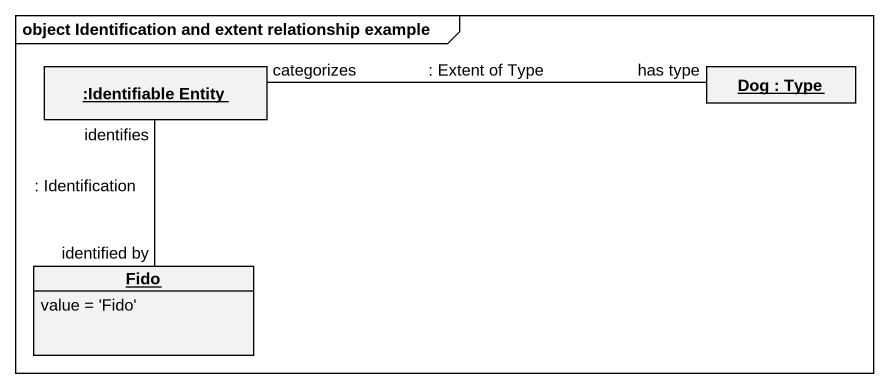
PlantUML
@startuml
mainframe object Identification and extent relationship example
hide circle
hide empty members
object ":Identifiable Entity" as Identifiable_Entity
object "Dog : Type" as Dog
object Fido {
  value = 'Fido'
}
Dog -left- Identifiable_Entity : : Extent of Type\ncategorizes\nhas type
Fido -up- Identifiable_Entity : identifies\n: Identification\nidentified by
@enduml
